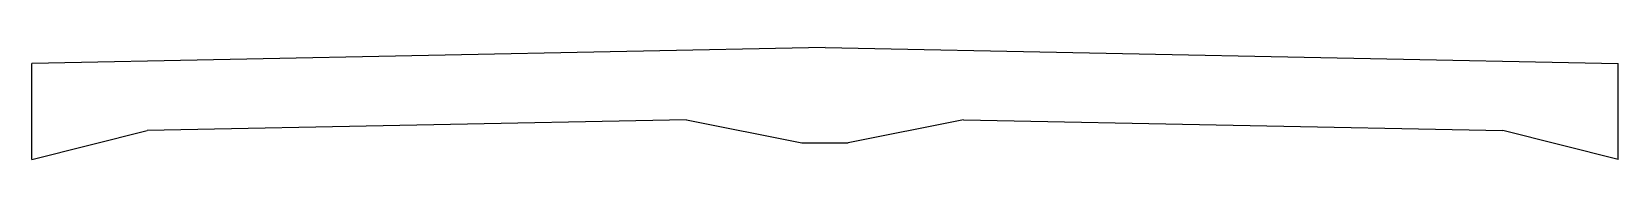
# Model space of a CAD drawing. Header units: millimetres. Extents: x -48690 to 48320, y -25312 to 3911.
# Drawn here: x -14419 to -11669, y 3718 to 3911 of the extents above; entities that cross this region are included whole.
import ezdxf

# ---------------------------------------------------------------- set-up
doc = ezdxf.new("R2010")
doc.units = ezdxf.units.MM
doc.header["$LTSCALE"] = 0.25
doc.header["$MEASUREMENT"] = 0
doc.layers.add('轮廓线', color=1, linetype='Continuous')

msp = doc.modelspace()

# ---------------------------------------------------------------- linework, layer by layer
at = {"layer": '轮廓线'}
for p, q in [((-13043.8, 3911), (-14418.8, 3883.5)), ((-13043.8, 3911), (-11668.8, 3883.5)), ((-14418.8, 3717.5), (-14418.8, 3883.5)), ((-11668.8, 3717.5), (-11668.8, 3883.5)), ((-14418.8, 3717.5), (-14218.8, 3767.5)), ((-13283.8, 3786.2), (-14218.8, 3767.5)), ((-13283.8, 3786.2), (-13083.8, 3746.2)), ((-12803.8, 3786.2), (-13003.8, 3746.2)), ((-12803.8, 3786.2), (-11868.8, 3767.5)), ((-11668.8, 3717.5), (-11868.8, 3767.5)), ((-13083.74, 3746.2), (-13003.74, 3746.2))]:
    msp.add_line(p, q, dxfattribs=at)

doc.saveas('drawing.dxf')
